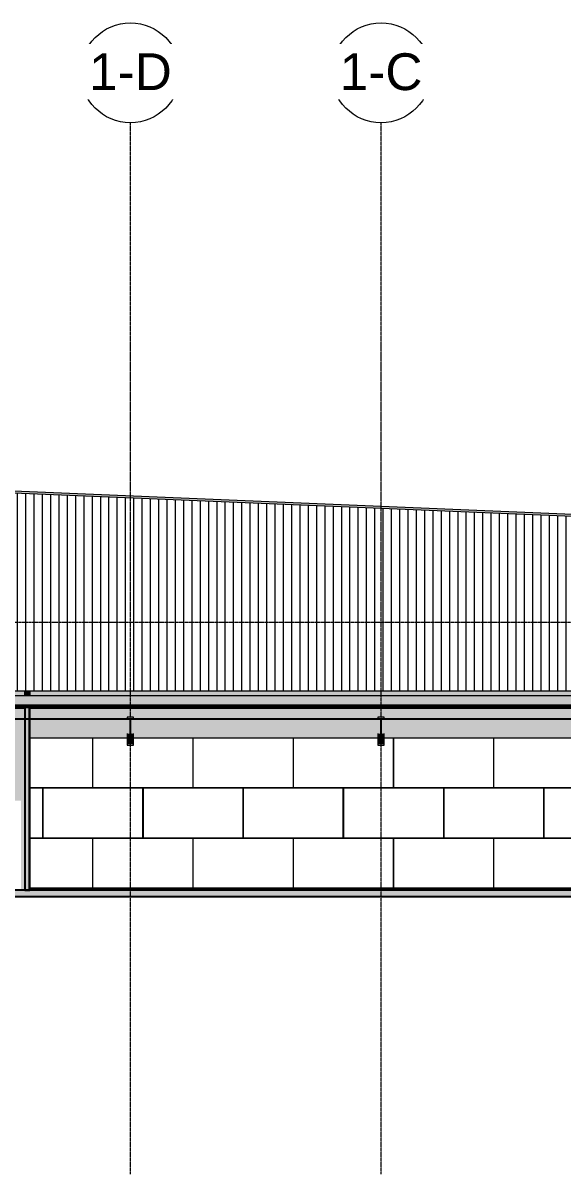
# Model space of a CAD drawing. Header units: inches. Extents: x -55396 to -733, y -290 to 853.
# Drawn here: x -20129 to -19609, y -273 to 835 of the extents above; entities that cross this region are included whole.
import ezdxf

# ---------------------------------------------------------------- set-up
doc = ezdxf.new("R2010")
doc.units = ezdxf.units.IN
doc.header["$MEASUREMENT"] = 0
doc.linetypes.add('Grid Line 1_2_', pattern=[0.875, 0.5, -0.125, 0.125, -0.125])
doc.linetypes.add('Grid Line 1_2__2_', pattern=[0.875, 0.5, -0.125, 0.125, -0.125])
for name, color, linetype, lineweight in [('A-CLNG', 13, 'Continuous', 9), ('A-CLNG-PATT', 13, 'Continuous', 25), ('A-FLOR', 192, 'Continuous', 9), ('A-FLOR-LEVL', 51, 'Continuous', 9), ('A-ROOF', 132, 'Continuous', 9), ('A-WALL', 113, 'Continuous', 9), ('A-WALL-PATT', 111, 'Continuous', 25), ('I-WALL', 2, 'Continuous', 9), ('L-SITE-WALL', 31, 'Continuous', 9), ('S-BEAM', 12, 'Continuous', 9), ('S-GRID', 1, 'Continuous', 9), ('S-GRID-IDEN', 1, 'Continuous', 9)]:
    doc.layers.add(name, color=color, linetype=linetype, lineweight=lineweight)
doc.styles.add('Arial_1', font='arial.ttf', dxfattribs={"height": 35.407186})
pattern_1 = [(45, (22032.004, 107.706), (-19.007, 19.007), []), (45, (22032.004, 136.506), (-19.007, 19.007), [])]
pattern_2 = [(0, (22032.004, 107.706), (61.44, 15.36), [2.534, -43.546, 2.534, -43.546, -245.76]), (0, (22032.004, 107.706), (61.44, 15.36), [-92.16, 2.534, -89.626, 2.534, -43.546, -107.52]), (0, (22032.004, 107.706), (61.44, 15.36), [-230.4, 2.534, -28.186, 2.534, -74.266]), (120, (22055.044, 115.386), (-44.02215, 45.528601), [2.534, -43.546, 2.534, -43.546, -245.76]), (120, (22055.044, 115.386), (-44.02215, 45.528601), [-92.16, 2.534, -89.626, 2.534, -43.546, -107.52]), (120, (22055.044, 115.386), (-44.02215, 45.528601), [-230.4, 2.534, -28.186, 2.534, -74.266]), (240, (22062.724, 146.106), (-17.41785, -60.888601), [2.534, -43.546, 2.534, -43.546, -245.76]), (240, (22062.724, 146.106), (-17.41785, -60.888601), [-92.16, 2.534, -89.626, 2.534, -43.546, -107.52]), (240, (22062.724, 146.106), (-17.41785, -60.888601), [-230.4, 2.534, -28.186, 2.534, -74.266])]

# ---------------------------------------------------------------- blocks, each defined once
blk = doc.blocks.new('Locker Rooms and Restrooms_rvt-2-Section 7')
at = {"layer": 'A-FLOR-LEVL', "linetype": 'Grid Line 1_2__2_'}
blk.add_line((20361.6, 0), (23227.4, 0), dxfattribs=at)
blk = doc.blocks.new('Struct_Xcel_Sports Complex_rvt-2-Section 7')
at = {"layer": 'A-FLOR'}
blk.add_hatch(color=254, dxfattribs=at).paths.add_polyline_path([(22414.3, -6), (22790.8, -6), (22790.8, 0), (20899.6, 0), (20899.6, -6), (22104.4, -6)], flags=0)
at = {"layer": 'A-FLOR', "color": 130, "lineweight": 25}
for p, q in [((22717.7, 0), (20899.6, 0)), ((20899.6, -6), (22790.8, -6))]:
    blk.add_line(p, q, dxfattribs=at)
blk = doc.blocks.new('W-Wide Flange - 2_-3_ deep-1341957-Section 7')
at = {"layer": 'S-BEAM'}
h = blk.add_hatch(dxfattribs=at)
h.set_pattern_fill('FP_11', color=256, style=0, pattern_type=2)
h.set_pattern_definition(pattern_1)
h.paths.add_polyline_path([(21870.6, 139.6), (21870.6, 141), (21868.6, 141), (21868.3, 141.2), (21868, 141.5), (21867.9, 141.9), (21868, 164.6), (21868.1, 164.9), (21868.4, 165.2), (21868.8, 165.3), (21870.6, 165.3), (21870.6, 166.6), (21864.6, 166.6), (21864.6, 165.3), (21866.5, 165.3), (21866.8, 165.1), (21867.1, 164.8), (21867.2, 164.4), (21867.2, 141.7), (21867, 141.3), (21866.7, 141.1), (21866.3, 141), (21864.6, 141), (21864.6, 139.6)], flags=0)
for points in [[(21866.3, 141), (21866.3, 150.8), (21864.6, 150.8), (21864.6, 141)], [(21866.3, 141), (21866.7, 141.1), (21867, 141.3), (21867.2, 141.7), (21867.2, 141.9), (21867.1, 151.4), (21866.9, 151.1), (21866.5, 150.8), (21866.3, 150.8), (21866.3, 141)], [(21868.8, 141), (21868.8, 150.8), (21868.4, 150.9), (21868, 151.2), (21867.9, 151.7), (21868, 141.6), (21868.2, 141.2), (21868.4, 141.1), (21868.6, 141)], [(21870.6, 141), (21870.6, 150.8), (21868.8, 150.8), (21868.8, 141)]]:
    blk.add_hatch(color=256, dxfattribs=at).paths.add_polyline_path(points, flags=0)
at = {"layer": 'S-BEAM', "lineweight": 15}
for p, q in [((21870.6, 166.6), (21864.6, 166.6)), ((21864.6, 166.6), (21864.6, 165.3)), ((21870.6, 165.3), (21870.6, 166.6)), ((21864.6, 165.3), (21866.3, 165.3)), ((21867.2, 164.4), (21867.2, 141.9)), ((21867.9, 141.9), (21867.9, 164.4)), ((21868.8, 165.3), (21870.6, 165.3)), ((21866.3, 141), (21864.6, 141)), ((21864.6, 141), (21864.6, 139.6)), ((21864.6, 139.6), (21870.6, 139.6)), ((21870.6, 141), (21868.8, 141)), ((21870.6, 139.6), (21870.6, 141))]:
    blk.add_line(p, q, dxfattribs=at)
at = {"layer": 'S-BEAM'}
for p, q in [((21864.6, 150.8), (21864.6, 141)), ((21870.6, 141), (21870.6, 150.8))]:
    blk.add_line(p, q, dxfattribs=at)
at = {"layer": 'S-BEAM', "lineweight": 15, "flags": 128}
for points in [[(21866.3, 165.3), (21866.5, 165.3), (21866.7, 165.2), (21866.8, 165.1), (21867, 164.9), (21867.1, 164.8), (21867.2, 164.6), (21867.2, 164.4)], [(21867.9, 164.4), (21868, 164.6), (21868, 164.8), (21868.1, 164.9), (21868.3, 165.1), (21868.4, 165.2), (21868.6, 165.3), (21868.8, 165.3)], [(21867.2, 141.9), (21867.2, 141.7), (21867.1, 141.5), (21867, 141.3), (21866.8, 141.2), (21866.7, 141.1), (21866.5, 141), (21866.3, 141)], [(21868.8, 141), (21868.6, 141), (21868.4, 141.1), (21868.3, 141.2), (21868.1, 141.3), (21868, 141.5), (21868, 141.7), (21867.9, 141.9)]]:
    blk.add_lwpolyline(points, dxfattribs=at)
blk = doc.blocks.new('W-Wide Flange - 2_-3_ deep-V280-Section 7')
at = {"layer": 'S-BEAM'}
h = blk.add_hatch(dxfattribs=at)
h.set_pattern_fill('FP_11', color=256, style=0, pattern_type=2)
h.set_pattern_definition(pattern_1)
h.paths.add_polyline_path([(21629.3, 139.6), (21629.3, 141), (21627.4, 141), (21627, 141.2), (21626.8, 141.5), (21626.7, 141.9), (21626.7, 164.6), (21626.9, 164.9), (21627.2, 165.2), (21627.6, 165.3), (21629.3, 165.3), (21629.3, 166.6), (21623.3, 166.6), (21623.3, 165.3), (21625.2, 165.3), (21625.6, 165.1), (21625.8, 164.8), (21625.9, 164.4), (21625.9, 141.7), (21625.7, 141.3), (21625.4, 141.1), (21625, 141), (21623.3, 141), (21623.3, 139.6)], flags=0)
for points in [[(21625, 141), (21625, 150.8), (21623.3, 150.8), (21623.3, 141)], [(21625, 141), (21625.5, 141.1), (21625.7, 141.3), (21625.9, 141.7), (21625.9, 141.9), (21625.9, 151.4), (21625.7, 151.1), (21625.2, 150.8), (21625, 150.8), (21625, 141)], [(21627.6, 141), (21627.6, 150.8), (21627.1, 150.9), (21626.8, 151.2), (21626.7, 151.7), (21626.7, 141.6), (21626.9, 141.2), (21627.2, 141.1), (21627.4, 141)], [(21629.3, 141), (21629.3, 150.8), (21627.6, 150.8), (21627.6, 141)]]:
    blk.add_hatch(color=256, dxfattribs=at).paths.add_polyline_path(points, flags=0)
at = {"layer": 'S-BEAM', "lineweight": 15}
for p, q in [((21629.3, 166.6), (21623.3, 166.6)), ((21623.3, 166.6), (21623.3, 165.3)), ((21629.3, 165.3), (21629.3, 166.6)), ((21623.3, 165.3), (21625, 165.3)), ((21625.9, 164.4), (21625.9, 141.9)), ((21626.7, 141.9), (21626.7, 164.4)), ((21627.6, 165.3), (21629.3, 165.3)), ((21625, 141), (21623.3, 141)), ((21623.3, 141), (21623.3, 139.6)), ((21623.3, 139.6), (21629.3, 139.6)), ((21629.3, 141), (21627.6, 141)), ((21629.3, 139.6), (21629.3, 141))]:
    blk.add_line(p, q, dxfattribs=at)
at = {"layer": 'S-BEAM'}
for p, q in [((21623.3, 150.8), (21623.3, 141)), ((21629.3, 141), (21629.3, 150.8))]:
    blk.add_line(p, q, dxfattribs=at)
at = {"layer": 'S-BEAM', "lineweight": 15, "flags": 128}
for points in [[(21625, 165.3), (21625.2, 165.3), (21625.4, 165.2), (21625.6, 165.1), (21625.7, 164.9), (21625.8, 164.8), (21625.9, 164.6), (21625.9, 164.4)], [(21626.7, 164.4), (21626.7, 164.6), (21626.8, 164.8), (21626.9, 164.9), (21627, 165.1), (21627.2, 165.2), (21627.4, 165.3), (21627.6, 165.3)], [(21625.9, 141.9), (21625.9, 141.7), (21625.8, 141.5), (21625.7, 141.3), (21625.6, 141.2), (21625.4, 141.1), (21625.2, 141), (21625, 141)], [(21627.6, 141), (21627.4, 141), (21627.2, 141.1), (21627, 141.2), (21626.9, 141.3), (21626.8, 141.5), (21626.7, 141.7), (21626.7, 141.9)]]:
    blk.add_lwpolyline(points, dxfattribs=at)
blk = doc.blocks.new('Grid - Grid Head - Circle-14747-Section 7')
at = {"layer": 'S-GRID-IDEN'}
blk.add_circle((21143.8, 786.7), 48, dxfattribs=at)

msp = doc.modelspace()

# ---------------------------------------------------------------- hatches: boundary and pattern name
at = {"layer": 'A-CLNG-PATT', "lineweight": 9}
h = msp.add_hatch(dxfattribs=at)
h.set_pattern_fill('FP_14', color=256, style=0, pattern_type=2)
h.set_pattern_definition([(161.57, (22032.964, 108.666), (-7.6802237, -0.0009796), [0, -54.643, 6.067, 0]), (18.43, (22031.044, 108.666), (-7.6802237, 0.0009796), [0, -54.643, 6.067, 0]), (108.43, (22032.964, 108.666), (3.83829529, -19.20136532), [18.211, -42.499]), (71.57, (22031.044, 108.666), (3.83829529, 19.20136532), [18.211, -42.499])])
h.paths.add_polyline_path([(-19702.1, 164.8), (-18865, 164.8), (-18865, 176), (-19166.6, 176), (-19166.6, 172.8), (-19226.1, 172.8), (-19226.1, 176), (-20751.2, 176), (-20751.2, 164.8), (-19779.6, 164.8)], flags=0)
at = {"layer": 'A-ROOF', "lineweight": 5}
msp.add_hatch(color=256, dxfattribs=at).paths.add_polyline_path([(-19215.7, 343.8), (-19215.7, 345.8), (-20531.1, 400.6), (-20531.1, 398.6), (-19237.3, 344.7)], flags=0)
h = msp.add_hatch(color=256, dxfattribs=at)
h.paths.add_polyline_path([(-20762.5, 177.6), (-19226.1, 177.6), (-19226.1, 188.7), (-19278.7, 188.7), (-19278.7, 187.7), (-19281, 187.7), (-19281, 187.4), (-19299.5, 187.4), (-19299.6, 178.1), (-19300.6, 178), (-19303.4, 178.1), (-19303.5, 183.7), (-19303.9, 183.3), (-19304, 183.4), (-19304, 187.2), (-19310.7, 187.2), (-19310.8, 183.3), (-19311.4, 183.8), (-19311.4, 177.8), (-19313.4, 177.8), (-19313.4, 187.4), (-20529.7, 187.5), (-20529.7, 188), (-20762.5, 188), (-20762.5, 179)], flags=0)
h.paths.add_polyline_path([(-18865, 177.6), (-18865, 188.2), (-18917.7, 188.2), (-18917.7, 183.1), (-18981.1, 183.1), (-18981.1, 188.2), (-18994.3, 188.2), (-18994.3, 177.6), (-18888.7, 177.6)], flags=0)
h.paths.add_polyline_path([(-18999.1, 177.6), (-18999.1, 188.2), (-19022.1, 188.2), (-19022.1, 183.6), (-19099.4, 183.6), (-19099.4, 188.2), (-19136.9, 188.2), (-19136.9, 182.8), (-19166.6, 182.8), (-19166.6, 177.6), (-19004.9, 177.6)], flags=0)
h.paths.add_polyline_path([(-19311.4, 187.1), (-19311.3, 187.1), (-19311.3, 187.2), (-19311.4, 187.1)], flags=0)
at = {"layer": 'A-ROOF'}
h = msp.add_hatch(color=256, dxfattribs=at)
h.paths.add_polyline_path([(-18865, 175.6), (-18865, 177.6), (-19166.6, 177.6), (-19166.6, 175.6), (-18888.7, 175.6)], flags=0)
h.paths.add_polyline_path([(-20762.5, 175.6), (-19226.1, 175.6), (-19226.1, 177.6), (-20762.5, 177.6)], flags=0)
at = {"layer": 'A-WALL-PATT', "lineweight": 9}
h = msp.add_hatch(dxfattribs=at)
h.set_pattern_fill('FP_19', color=256, style=0, pattern_type=2)
h.set_pattern_definition([(90, (22306.069, 0), (-8, 5e-16), [])])
h.paths.add_polyline_path([(-19301.6, 241.1), (-19301.8, 241.2), (-19301.7, 241.2)], flags=0)
h.paths.add_polyline_path([(-20529.7, 192), (-19313.4, 192), (-19313.4, 241.8), (-19311.4, 241.8), (-19311.3, 193.4), (-19311.2, 193.4), (-19303.4, 193.4), (-19303.4, 240.8), (-19302.1, 240.8), (-19302.1, 241.1), (-19301.6, 241.1), (-19301.6, 240.8), (-19299.5, 240.8), (-19299.5, 192), (-19281.2, 192), (-19281.2, 346.6), (-20266.4, 387.6), (-20266.4, 238.9), (-20529.7, 238.9), (-20529.7, 193.6)], flags=0)
h.paths.add_polyline_path([(-19309.1, 237.3), (-19309.6, 237.4), (-19310, 237.8), (-19310, 241.1), (-19309.5, 241.1), (-19309.5, 237.8), (-19309, 237.4)], flags=0)
h.paths.add_polyline_path([(-19314.8, 239.5), (-19314.8, 239.5), (-19314.4, 240), (-19314.3, 243.5), (-19298.9, 242.6), (-19298.8, 240), (-19298.9, 240), (-19298.9, 242.6), (-19314.3, 243.4), (-19314.4, 239.9), (-19314.8, 239.5)], flags=0)
h.paths.add_polyline_path([(-19309.9, 241.2), (-19309.9, 241.3), (-19302.2, 241.3), (-19302.3, 241.2), (-19309.5, 241.2)], flags=0)
h = msp.add_hatch(dxfattribs=at)
h.set_pattern_fill('FP_15', color=256, style=0, pattern_type=2)
h.set_pattern_definition(pattern_2)
h.paths.add_polyline_path([(-20126.9, 0), (-20126.2, 0), (-20126.2, 175.6), (-20126.9, 175.6), (-20126.9, 76.4)], flags=0)
h = msp.add_hatch(dxfattribs=at)
h.set_pattern_fill('FP_15', color=256, style=0, pattern_type=2)
h.set_pattern_definition(pattern_2)
h.paths.add_polyline_path([(-20122.1, 0), (-20122.1, 175.6), (-20122.7, 175.6), (-20122.7, 0)], flags=0)
h = msp.add_hatch(dxfattribs=at)
h.set_pattern_fill('FP_12', color=256, style=0, pattern_type=2)
h.set_pattern_definition([(90, (21867.43, 532.5), (-193, -193), [48, -145]), (180, (21867.43, 532.5), (-2e-14, -193), [96.25, -96.75]), (270, (21771.18, 580.5), (-193, -193), [48, -145]), (180, (21867.43, 580.5), (-2e-14, -193), [96.25, -96.75]), (270, (21770.93, 580.5), (-193, -193), [48, -145]), (180, (21770.93, 580.5), (-2e-14, -193), [96.25, -96.75]), (90, (21674.68, 532.5), (-193, -193), [48, -145]), (180, (21770.93, 532.5), (-2e-14, -193), [96.25, -96.75]), (90, (21819.43, 580.75), (-193, -193), [48, -145]), (180, (21867.68, 580.75), (-2e-14, -193), [48.25, -144.75]), (180, (21867.68, 628.75), (-2e-14, -193), [48.25, -144.75]), (90, (21722.93, 580.75), (-193, -193), [48, -145]), (180, (21819.18, 580.75), (-2e-14, -193), [96.25, -96.75]), (270, (21819.18, 628.75), (-193, -193), [48, -145]), (180, (21819.18, 628.75), (-2e-14, -193), [96.25, -96.75]), (180, (21722.68, 580.75), (-2e-14, -193), [48, -145]), (270, (21722.68, 628.75), (-193, -193), [48, -145]), (180, (21722.68, 628.75), (-2e-14, -193), [48, -145]), (90, (21867.43, 629), (-193, -193), [48, -145]), (180, (21867.43, 629), (-2e-14, -193), [96.25, -96.75]), (270, (21771.18, 677), (-193, -193), [48, -145]), (180, (21867.43, 677), (-2e-14, -193), [96.25, -96.75]), (270, (21770.93, 677), (-193, -193), [48, -145]), (180, (21770.93, 677), (-2e-14, -193), [96.25, -96.75]), (270, (21674.68, 677), (-193, -193), [48, -145]), (180, (21770.93, 629), (-2e-14, -193), [96.25, -96.75]), (90, (21819.43, 677.25), (-193, -193), [48, -145]), (180, (21867.68, 677.25), (-2e-14, -193), [48.25, -144.75]), (180, (21867.68, 725.25), (-2e-14, -193), [48.25, -144.75]), (90, (21722.93, 677.25), (-193, -193), [48, -145]), (180, (21819.18, 677.25), (-2e-14, -193), [96.25, -96.75]), (270, (21819.18, 725.25), (-193, -193), [48, -145]), (180, (21819.18, 725.25), (-2e-14, -193), [96.25, -96.75]), (180, (21722.68, 677.25), (-2e-14, -193), [48, -145]), (270, (21722.68, 725.25), (-193, -193), [48, -145]), (180, (21722.68, 725.25), (-2e-14, -193), [48, -145])])
h.paths.add_polyline_path([(-20122.1, 0), (-19375, 0), (-19375, 98.2), (-19301.4, 98.2), (-19301.4, 0), (-19292.7, 0), (-19292.7, 146.3), (-19298.5, 146.3), (-19298.5, 139.6), (-19304.5, 139.6), (-19304.5, 146.3), (-19539.7, 146.3), (-19539.7, 139.6), (-19545.7, 139.6), (-19545.7, 146.3), (-19781, 146.3), (-19781, 139.6), (-19787, 139.6), (-19787, 146.3), (-20022.2, 146.3), (-20022.2, 139.6), (-20028.2, 139.6), (-20028.2, 146.3), (-20122.1, 146.3), (-20122.1, 76.4)], flags=0)
at = {"layer": 'I-WALL', "lineweight": 5}
for points in [[(-20122.1, 187.4), (-20122.1, 192), (-20126.9, 192), (-20126.9, 187.4)], [(-20122.7, 0), (-20122.7, 175.6), (-20126.2, 175.6), (-20126.2, 0)]]:
    msp.add_hatch(color=256, dxfattribs=at).paths.add_polyline_path(points, flags=0)
at = {"layer": 'I-WALL'}
h = msp.add_hatch(color=256, dxfattribs=at)
h.paths.add_polyline_path([(-20740.9, 0), (-20740.9, 87), (-20698.9, 87), (-20698.9, 0), (-20402.3, 0), (-20402.3, 99), (-20361.9, 99), (-20361.9, 0), (-20166.5, 0), (-20166.5, 86), (-20130.5, 86), (-20130.5, 0), (-20126.9, 0), (-20126.9, 164.8), (-20266, 164.8), (-20266.1, 164.4), (-20266, 143.7), (-20265.9, 143.5), (-20265.6, 143.2), (-20265.2, 143.2), (-20263.5, 143.2), (-20263.5, 139.6), (-20269.5, 139.6), (-20269.5, 143.2), (-20267.4, 143.2), (-20267.2, 143.4), (-20266.9, 143.7), (-20266.9, 144.1), (-20267, 164.8), (-20507.3, 164.8), (-20507.4, 164.4), (-20507.3, 143.7), (-20507.2, 143.5), (-20506.8, 143.2), (-20506.5, 143.2), (-20504.7, 143.2), (-20504.7, 139.6), (-20510.7, 139.6), (-20510.7, 143.2), (-20508.7, 143.2), (-20508.4, 143.4), (-20508.2, 143.7), (-20508.1, 144.1), (-20508.2, 164.8), (-20748.5, 164.8), (-20748.6, 164.3), (-20748.5, 155.7), (-20748.4, 155.5), (-20748, 155.2), (-20747.7, 155.2), (-20746, 155.2), (-20746, 151.9), (-20743.7, 151.9), (-20743.7, 0)], flags=0)
h.paths.add_polyline_path([(-20750.3, 155.2), (-20749.9, 155.3), (-20749.5, 155.5), (-20749.4, 155.9), (-20749.4, 156.1), (-20749.5, 164.8), (-20751.2, 164.8), (-20751.2, 155.2)], flags=0)
at = {"layer": 'L-SITE-WALL', "lineweight": 5}
h = msp.add_hatch(color=256, dxfattribs=at)
h.paths.add_polyline_path([(-19545.7, 146.3), (-19545.7, 150.8), (-19543.8, 150.8), (-19543.4, 151.1), (-19543.2, 151.5), (-19543.1, 151.7), (-19543.2, 164.8), (-19783.5, 164.8), (-19783.6, 164.4), (-19783.6, 151.4), (-19783.4, 151.1), (-19783, 150.8), (-19782.7, 150.8), (-19781, 150.8), (-19781, 146.3), (-19547.2, 146.3)], flags=0)
h.paths.add_polyline_path([(-20028.2, 146.3), (-20028.2, 150.8), (-20026.3, 150.8), (-20025.9, 151.1), (-20025.7, 151.5), (-20025.6, 151.7), (-20025.7, 164.8), (-20122.1, 164.8), (-20122.1, 146.3), (-20031.3, 146.3)], flags=0)
h.paths.add_polyline_path([(-20012, 146.3), (-19787, 146.3), (-19787, 150.8), (-19785, 150.8), (-19784.6, 151.1), (-19784.4, 151.5), (-19784.4, 151.7), (-19784.5, 164.8), (-20024.8, 164.8), (-20024.9, 164.4), (-20024.8, 151.4), (-20024.6, 151.1), (-20024.2, 150.8), (-20024, 150.8), (-20022.2, 150.8), (-20022.2, 146.3)], flags=0)
h.paths.add_polyline_path([(-19539.7, 146.3), (-19304.5, 146.3), (-19304.5, 150.8), (-19302.5, 150.8), (-19302.1, 151.1), (-19301.9, 151.5), (-19301.9, 151.7), (-19302, 164.8), (-19542.3, 164.8), (-19542.4, 164.4), (-19542.3, 151.4), (-19542.1, 151.1), (-19541.7, 150.8), (-19541.5, 150.8), (-19539.7, 150.8)], flags=0)
h.paths.add_polyline_path([(-19298.5, 146.3), (-19293.5, 146.3), (-19293.5, 164.8), (-19301, 164.8), (-19301.1, 164.3), (-19301.1, 151.4), (-19300.9, 151.1), (-19300.5, 150.8), (-19300.2, 150.8), (-19298.5, 150.8)], flags=0)
h.paths.add_polyline_path([(-20496.1, 187.4), (-20416.1, 187.4), (-20416.1, 192), (-20517.2, 192), (-20517.2, 187.4), (-20515.5, 187.4)], flags=0)
h.paths.add_polyline_path([(-19293.5, 187.4), (-19293.5, 192), (-19299.5, 192), (-19299.5, 187.4), (-19295.4, 187.4)], flags=0)
h.paths.add_polyline_path([(-20122.1, 187.4), (-19313.4, 187.4), (-19313.4, 192), (-20122.1, 192), (-20122.1, 188.3)], flags=0)
h.paths.add_polyline_path([(-20126.9, 187.4), (-20126.9, 192), (-20213.4, 192), (-20213.4, 187.4), (-20128.2, 187.4)], flags=0)
h.paths.add_polyline_path([(-20218.1, 187.4), (-20218.1, 192), (-20358.1, 192), (-20358.1, 187.4), (-20244.4, 187.4)], flags=0)
h.paths.add_polyline_path([(-20362.9, 187.4), (-20362.9, 192), (-20411.4, 192), (-20411.4, 187.4), (-20379.9, 187.4)], flags=0)

# ---------------------------------------------------------------- linework, layer by layer
at = {"layer": 'A-CLNG', "lineweight": 25}
for p, q in [((-19226.1, 176), (-20751.2, 176)), ((-20751.2, 164.8), (-18865, 164.8))]:
    msp.add_line(p, q, dxfattribs=at)
at = {"layer": 'A-FLOR-LEVL', "linetype": 'Grid Line 1_2_'}
for p, q in [((-21289.9, 258), (-18424.2, 258)), ((-21289.9, 0), (-18424.2, 0))]:
    msp.add_line(p, q, dxfattribs=at)
at = {"layer": 'A-ROOF'}
for p, q in [((-20531.1, 400.6), (-19215.7, 345.8)), ((-19215.7, 343.8), (-20531.1, 398.6)), ((-20528.2, 187.4), (-19313.4, 187.4))]:
    msp.add_line(p, q, dxfattribs=at)
at = {"layer": 'A-ROOF', "lineweight": 25}
for p, q in [((-19226.1, 177.6), (-20762.5, 177.6)), ((-20762.5, 175.6), (-20126.9, 175.6)), ((-20122.1, 175.6), (-19226.1, 175.6))]:
    msp.add_line(p, q, dxfattribs=at)
at = {"layer": 'A-WALL'}
for p, q in [((-20122.1, 175.6), (-20126.9, 175.6)), ((-20126.2, 0), (-20126.2, 175.6)), ((-20122.7, 0), (-20122.7, 175.6))]:
    msp.add_line(p, q, dxfattribs=at)
at = {"layer": 'I-WALL'}
for p, q in [((-20126.9, 187.4), (-20126.9, 192)), ((-20122.1, 192), (-20122.1, 187.4))]:
    msp.add_line(p, q, dxfattribs=at)
at = {"layer": 'I-WALL', "lineweight": 25}
for p, q in [((-20126.9, 175.6), (-20126.9, 0)), ((-20122.1, 0), (-20122.1, 175.6)), ((-20126.9, 0), (-20122.1, 0))]:
    msp.add_line(p, q, dxfattribs=at)
at = {"layer": 'L-SITE-WALL'}
for p, q in [((-20529.7, 192), (-19313.4, 192)), ((-20028.2, 146.3), (-20122.1, 146.3)), ((-19787, 146.3), (-20022.2, 146.3)), ((-19545.7, 146.3), (-19781, 146.3))]:
    msp.add_line(p, q, dxfattribs=at)
at = {"layer": 'S-GRID', "linetype": 'Grid Line 1_2_'}
for p, q in [((-20025.2, -273.2), (-20025.2, 738.7)), ((-20025.2, -273.2), (-20025.2, 738.7)), ((-19784, -273.2), (-19784, 738.7)), ((-19784, -273.2), (-19784, 738.7))]:
    msp.add_line(p, q, dxfattribs=at)

# ---------------------------------------------------------------- block references
at = {"layer": 'S-BEAM'}
for name in ['W-Wide Flange - 2_-3_ deep-V280-Section 7', 'W-Wide Flange - 2_-3_ deep-1341957-Section 7']:
    msp.add_blockref(name, (-41651.6, 0), dxfattribs=at)
at = {"layer": 'S-GRID-IDEN'}
for p in [(-41169.1, 0), (-40927.8, 0)]:
    msp.add_blockref('Grid - Grid Head - Circle-14747-Section 7', p, dxfattribs=at)

# ---------------------------------------------------------------- next in the draw order: block references
at = {"color": 170, "lineweight": 5}
msp.add_blockref('Locker Rooms and Restrooms_rvt-2-Section 7', (-41651.6, 0), dxfattribs=at)

# ---------------------------------------------------------------- next in the draw order: texts
at = {"layer": 'S-GRID-IDEN', "char_height": 35.41, "width": 85.104, "attachment_point": 2, "line_spacing_factor": 0.938532, "style": 'Arial_1', "bg_fill": 3, "box_fill_scale": 1.25, "bg_fill_color": 0, "bg_fill_transparency": 0}
for s, insert in [('3-6', (-20025.3, 805.5)), ('3-5', (-19784, 805.5))]:
    msp.add_mtext(s, dxfattribs=dict(at, insert=insert))

# ---------------------------------------------------------------- next in the draw order: block references
at = {"color": 170, "lineweight": 5}
msp.add_blockref('Struct_Xcel_Sports Complex_rvt-2-Section 7', (-41651.6, 0), dxfattribs=at)
at = {"layer": 'S-GRID-IDEN'}
for p in [(-41169.1, 0), (-40927.8, 0)]:
    msp.add_blockref('Grid - Grid Head - Circle-14747-Section 7', p, dxfattribs=at)

# ---------------------------------------------------------------- next in the draw order: texts
at = {"layer": 'S-GRID-IDEN', "char_height": 35.41, "width": 94.608, "attachment_point": 2, "line_spacing_factor": 0.938532, "style": 'Arial_1', "bg_fill": 3, "box_fill_scale": 1.25, "bg_fill_color": 0, "bg_fill_transparency": 0}
for s, insert in [('1-D', (-20025.3, 805.5)), ('1-C', (-19784, 805.5))]:
    msp.add_mtext(s, dxfattribs=dict(at, insert=insert))

doc.saveas('drawing.dxf')
